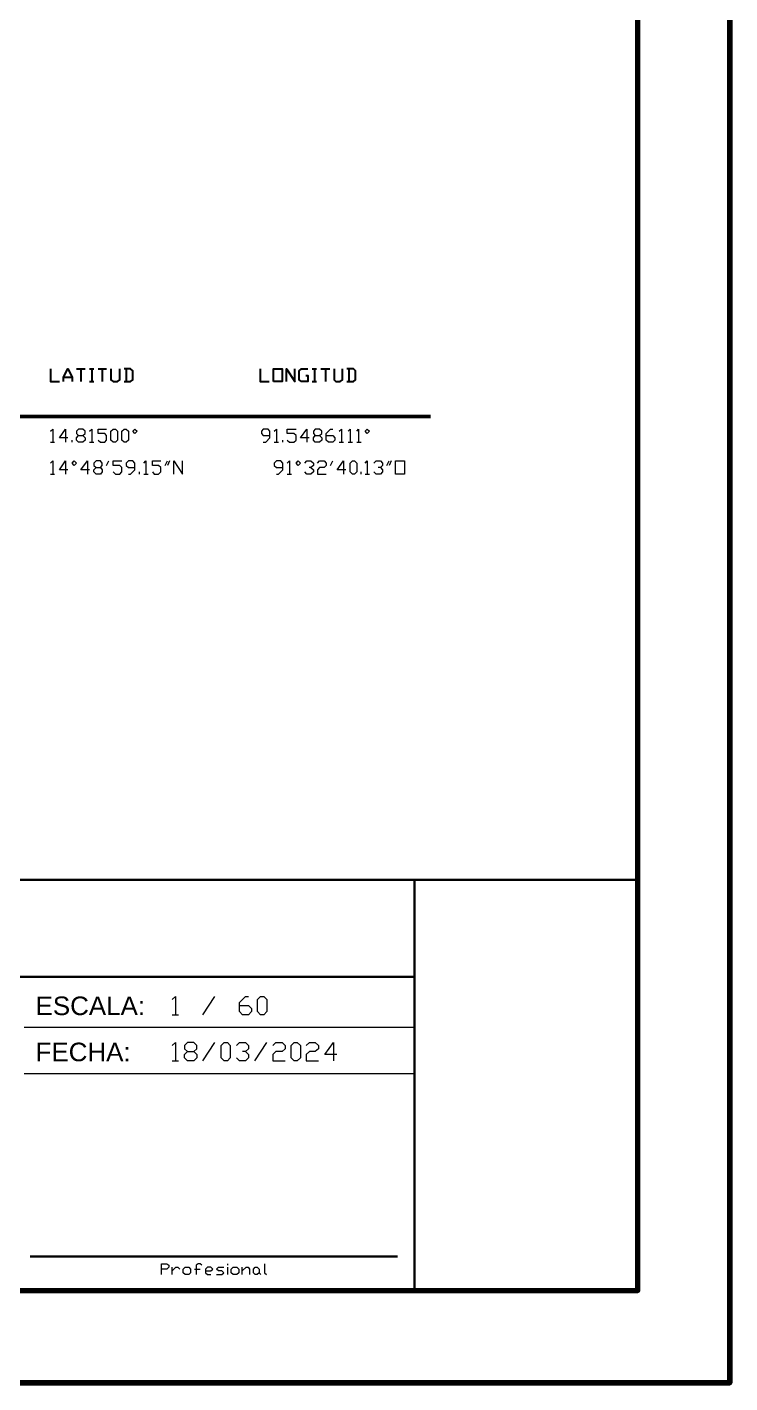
# Model space of a CAD drawing. Header units: millimetres. Extents: x 2405 to 2491, y 1861 to 1993.
# Drawn here: x 2460.9 to 2491.4, y 1861.1 to 1919.9 of the extents above; entities that cross this region are included whole.
import ezdxf

# ---------------------------------------------------------------- set-up
doc = ezdxf.new("R2010")
doc.units = ezdxf.units.MM
for name, color, linetype in [('PDF_0', 7, 'Continuous'), ('PDF_CVL_PUNTO_NUM', 7, 'Continuous'), ('PDF_FORMATO', 7, 'Continuous'), ('PDF_Text', 7, 'Continuous'), ('PDF_TEXTO FIJO', 7, 'Continuous')]:
    doc.layers.add(name, color=color, linetype=linetype)
doc.styles.add('PDF Arial-BoldMT', font='arial.ttf')

msp = doc.modelspace()

# ---------------------------------------------------------------- linework, layer by layer
at = {"layer": 'PDF_0', "lineweight": 70}
for points in [[(2405.031, 1861.128), (2405.031, 1993.083), (2491.408, 1993.083), (2491.408, 1861.128), (2405.031, 1861.128), (2491.408, 1861.128), (2491.408, 1993.083), (2405.031, 1993.083)], [(2417.027, 1989.084), (2417.027, 1865.127), (2487.41, 1865.127), (2487.41, 1989.084)]]:
    msp.add_lwpolyline(points, close=True, dxfattribs=at)
at = {"layer": 'PDF_0', "lineweight": 50}
msp.add_lwpolyline([(2449.236, 1903.029), (2478.43, 1903.029)], dxfattribs=at)
at = {"layer": 'PDF_CVL_PUNTO_NUM', "lineweight": 25}
for points in [[(2461.944, 1905.096), (2461.944, 1904.537), (2462.334, 1904.537)], [(2462.52, 1904.537), (2462.52, 1904.724), (2462.706, 1905.096), (2462.893, 1904.724), (2462.893, 1904.537)], [(2463.079, 1905.096), (2463.452, 1905.096)], [(2463.265, 1905.096), (2463.265, 1904.537)], [(2463.638, 1905.096), (2463.825, 1905.096)], [(2463.74, 1905.096), (2463.74, 1904.537)], [(2464.011, 1905.096), (2464.384, 1905.096)], [(2464.197, 1905.096), (2464.197, 1904.537)], [(2464.57, 1905.096), (2464.57, 1904.622), (2464.672, 1904.537), (2464.858, 1904.537), (2464.96, 1904.622), (2464.96, 1905.096)], [(2465.146, 1904.537), (2465.417, 1904.537), (2465.519, 1904.622), (2465.519, 1905.012), (2465.417, 1905.096), (2465.146, 1905.096)], [(2465.231, 1905.096), (2465.231, 1904.537)], [(2471.042, 1905.096), (2471.042, 1904.537), (2471.432, 1904.537)], [(2472.178, 1904.537), (2472.178, 1905.096), (2472.55, 1904.537), (2472.55, 1905.096)], [(2473.025, 1904.808), (2473.109, 1904.808), (2473.109, 1904.537), (2472.838, 1904.537), (2472.737, 1904.622), (2472.737, 1905.012), (2472.838, 1905.096), (2473.109, 1905.096)], [(2473.296, 1905.096), (2473.482, 1905.096)], [(2473.398, 1905.096), (2473.398, 1904.537)], [(2473.669, 1905.096), (2474.058, 1905.096)], [(2473.872, 1905.096), (2473.872, 1904.537)], [(2474.245, 1905.096), (2474.245, 1904.622), (2474.329, 1904.537), (2474.516, 1904.537), (2474.617, 1904.622), (2474.617, 1905.096)], [(2474.804, 1904.537), (2475.092, 1904.537), (2475.177, 1904.622), (2475.177, 1905.012), (2475.092, 1905.096), (2474.804, 1905.096)], [(2474.889, 1905.096), (2474.889, 1904.537)], [(2462.52, 1904.724), (2462.893, 1904.724)], [(2463.638, 1904.537), (2463.825, 1904.537)], [(2473.296, 1904.537), (2473.482, 1904.537)]]:
    msp.add_lwpolyline(points, dxfattribs=at)
msp.add_lwpolyline([(2471.618, 1904.537), (2471.618, 1905.096), (2471.991, 1905.096), (2471.991, 1904.537)], close=True, dxfattribs=at)
at = {"layer": 'PDF_CVL_PUNTO_NUM', "lineweight": 20}
for points in [[(2461.944, 1902.385), (2462.046, 1902.47), (2462.046, 1901.911)], [(2462.706, 1902.097), (2462.334, 1902.097), (2462.605, 1902.47), (2462.605, 1901.911)], [(2463.35, 1902.199), (2463.452, 1902.097), (2463.452, 1901.996), (2463.35, 1901.911), (2463.164, 1901.911), (2463.079, 1901.996), (2463.079, 1902.097), (2463.164, 1902.199), (2463.35, 1902.199), (2463.452, 1902.284), (2463.452, 1902.385), (2463.35, 1902.47), (2463.164, 1902.47), (2463.079, 1902.385), (2463.079, 1902.284), (2463.164, 1902.199)], [(2463.638, 1902.385), (2463.74, 1902.47), (2463.74, 1901.911)], [(2464.011, 1901.996), (2464.113, 1901.911), (2464.299, 1901.911), (2464.384, 1901.996), (2464.384, 1902.199), (2464.299, 1902.284), (2464.011, 1902.284), (2464.011, 1902.47), (2464.384, 1902.47)], [(2471.178, 1901.911), (2471.28, 1901.911), (2471.466, 1902.097), (2471.466, 1902.385), (2471.381, 1902.47), (2471.178, 1902.47), (2471.093, 1902.385), (2471.093, 1902.284), (2471.178, 1902.199), (2471.466, 1902.199)], [(2471.652, 1902.385), (2471.754, 1902.47), (2471.754, 1901.911)], [(2472.212, 1901.996), (2472.313, 1901.911), (2472.5, 1901.911), (2472.601, 1901.996), (2472.601, 1902.199), (2472.5, 1902.284), (2472.212, 1902.284), (2472.212, 1902.47), (2472.601, 1902.47)], [(2473.16, 1902.097), (2472.788, 1902.097), (2473.059, 1902.47), (2473.059, 1901.911)], [(2473.618, 1902.199), (2473.719, 1902.097), (2473.719, 1901.996), (2473.618, 1901.911), (2473.431, 1901.911), (2473.347, 1901.996), (2473.347, 1902.097), (2473.431, 1902.199), (2473.618, 1902.199), (2473.719, 1902.284), (2473.719, 1902.385), (2473.618, 1902.47), (2473.431, 1902.47), (2473.347, 1902.385), (2473.347, 1902.284), (2473.431, 1902.199)], [(2473.906, 1902.199), (2474.194, 1902.199), (2474.279, 1902.097), (2474.279, 1901.996), (2474.194, 1901.911), (2474.007, 1901.911), (2473.906, 1901.996), (2473.906, 1902.284), (2474.092, 1902.47), (2474.194, 1902.47)], [(2474.465, 1902.385), (2474.567, 1902.47), (2474.567, 1901.911)], [(2474.855, 1902.385), (2474.939, 1902.47), (2474.939, 1901.911)], [(2475.227, 1902.385), (2475.312, 1902.47), (2475.312, 1901.911)], [(2461.944, 1901.911), (2462.13, 1901.911)], [(2462.893, 1901.911), (2462.893, 1901.996)], [(2463.638, 1901.911), (2463.825, 1901.911)], [(2471.652, 1901.911), (2471.839, 1901.911)], [(2472.025, 1901.911), (2472.025, 1901.996)], [(2474.465, 1901.911), (2474.651, 1901.911)], [(2474.855, 1901.911), (2475.041, 1901.911)], [(2475.227, 1901.911), (2475.414, 1901.911)], [(2461.944, 1900.996), (2462.046, 1901.098), (2462.046, 1900.522)], [(2462.706, 1900.708), (2462.334, 1900.708), (2462.605, 1901.098), (2462.605, 1900.522)], [(2463.638, 1900.708), (2463.265, 1900.708), (2463.553, 1901.098), (2463.553, 1900.522)], [(2464.113, 1900.81), (2464.197, 1900.708), (2464.197, 1900.623), (2464.113, 1900.522), (2463.926, 1900.522), (2463.825, 1900.623), (2463.825, 1900.708), (2463.926, 1900.81), (2464.113, 1900.81), (2464.197, 1900.894), (2464.197, 1900.996), (2464.113, 1901.098), (2463.926, 1901.098), (2463.825, 1900.996), (2463.825, 1900.894), (2463.926, 1900.81)], [(2464.384, 1900.894), (2464.485, 1901.098)], [(2464.672, 1900.623), (2464.773, 1900.522), (2464.96, 1900.522), (2465.044, 1900.623), (2465.044, 1900.81), (2464.96, 1900.894), (2464.672, 1900.894), (2464.672, 1901.098), (2465.044, 1901.098)], [(2465.333, 1900.522), (2465.417, 1900.522), (2465.604, 1900.708), (2465.604, 1900.996), (2465.519, 1901.098), (2465.333, 1901.098), (2465.231, 1900.996), (2465.231, 1900.894), (2465.333, 1900.81), (2465.604, 1900.81)], [(2465.993, 1900.996), (2466.078, 1901.098), (2466.078, 1900.522)], [(2466.366, 1900.623), (2466.451, 1900.522), (2466.637, 1900.522), (2466.739, 1900.623), (2466.739, 1900.81), (2466.637, 1900.894), (2466.366, 1900.894), (2466.366, 1901.098), (2466.739, 1901.098)], [(2466.925, 1900.894), (2467.027, 1901.098)], [(2467.112, 1901.098), (2467.027, 1900.894)], [(2467.298, 1900.522), (2467.298, 1901.098), (2467.671, 1900.522), (2467.671, 1901.098)], [(2471.754, 1900.522), (2471.839, 1900.522), (2472.025, 1900.708), (2472.025, 1900.996), (2471.94, 1901.098), (2471.754, 1901.098), (2471.652, 1900.996), (2471.652, 1900.894), (2471.754, 1900.81), (2472.025, 1900.81)], [(2472.212, 1900.996), (2472.313, 1901.098), (2472.313, 1900.522)], [(2472.974, 1900.996), (2473.059, 1901.098), (2473.245, 1901.098), (2473.347, 1900.996), (2473.347, 1900.894), (2473.245, 1900.81), (2473.16, 1900.81)], [(2473.533, 1900.996), (2473.618, 1901.098), (2473.821, 1901.098), (2473.906, 1900.996), (2473.906, 1900.894), (2473.821, 1900.81), (2473.618, 1900.81), (2473.533, 1900.708), (2473.533, 1900.522), (2473.906, 1900.522)], [(2474.092, 1900.894), (2474.194, 1901.098)], [(2474.753, 1900.708), (2474.38, 1900.708), (2474.651, 1901.098), (2474.651, 1900.522)], [(2475.6, 1900.996), (2475.685, 1901.098), (2475.685, 1900.522)], [(2475.973, 1900.996), (2476.075, 1901.098), (2476.261, 1901.098), (2476.346, 1900.996), (2476.346, 1900.894), (2476.261, 1900.81), (2476.159, 1900.81)], [(2476.532, 1900.894), (2476.634, 1901.098)], [(2476.718, 1901.098), (2476.634, 1900.894)], [(2461.944, 1900.522), (2462.13, 1900.522)], [(2465.807, 1900.522), (2465.807, 1900.623)], [(2465.993, 1900.522), (2466.18, 1900.522)], [(2472.212, 1900.522), (2472.398, 1900.522)], [(2473.245, 1900.81), (2473.347, 1900.708), (2473.347, 1900.623), (2473.245, 1900.522), (2473.059, 1900.522), (2472.974, 1900.623)], [(2475.414, 1900.522), (2475.414, 1900.623)], [(2475.6, 1900.522), (2475.787, 1900.522)], [(2476.261, 1900.81), (2476.346, 1900.708), (2476.346, 1900.623), (2476.261, 1900.522), (2476.075, 1900.522), (2475.973, 1900.623)]]:
    msp.add_lwpolyline(points, dxfattribs=at)
for points in [[(2464.672, 1901.911), (2464.57, 1901.996), (2464.57, 1902.385), (2464.672, 1902.47), (2464.773, 1902.47), (2464.858, 1902.385), (2464.858, 1901.996), (2464.773, 1901.911)], [(2465.146, 1901.911), (2465.044, 1901.996), (2465.044, 1902.385), (2465.146, 1902.47), (2465.231, 1902.47), (2465.333, 1902.385), (2465.333, 1901.996), (2465.231, 1901.911)], [(2465.519, 1902.385), (2465.604, 1902.47), (2465.705, 1902.385), (2465.604, 1902.284)], [(2475.6, 1902.385), (2475.685, 1902.47), (2475.787, 1902.385), (2475.685, 1902.284)], [(2462.893, 1900.996), (2462.977, 1901.098), (2463.079, 1900.996), (2462.977, 1900.894)], [(2472.601, 1900.996), (2472.686, 1901.098), (2472.788, 1900.996), (2472.686, 1900.894)], [(2475.041, 1900.522), (2474.939, 1900.623), (2474.939, 1900.996), (2475.041, 1901.098), (2475.126, 1901.098), (2475.227, 1900.996), (2475.227, 1900.623), (2475.126, 1900.522)], [(2476.905, 1900.522), (2476.905, 1901.098), (2477.294, 1901.098), (2477.294, 1900.522)]]:
    msp.add_lwpolyline(points, close=True, dxfattribs=at)
at = {"layer": 'PDF_FORMATO', "lineweight": 30}
for points in [[(2417.027, 1882.934), (2487.41, 1882.934)], [(2477.735, 1882.934), (2477.735, 1865.144)], [(2417.027, 1878.733), (2477.735, 1878.733)], [(2461.063, 1866.601), (2476.99, 1866.601)]]:
    msp.add_lwpolyline(points, dxfattribs=at)
at = {"layer": 'PDF_FORMATO', "lineweight": 20}
for points in [[(2460.809, 1876.547), (2477.735, 1876.547)], [(2460.809, 1874.548), (2477.735, 1874.548)]]:
    msp.add_lwpolyline(points, dxfattribs=at)
at = {"layer": 'PDF_TEXTO FIJO', "lineweight": 9}
for points in [[(2467.23, 1877.75), (2467.366, 1877.885), (2467.366, 1877.089)], [(2468.552, 1877.089), (2469.077, 1877.885)], [(2470.144, 1877.496), (2470.534, 1877.496), (2470.67, 1877.36), (2470.67, 1877.225), (2470.534, 1877.089), (2470.28, 1877.089), (2470.144, 1877.225), (2470.144, 1877.614), (2470.399, 1877.885), (2470.534, 1877.885)], [(2467.23, 1877.089), (2467.501, 1877.089)], [(2467.23, 1875.751), (2467.366, 1875.886), (2467.366, 1875.09)], [(2468.162, 1875.496), (2468.298, 1875.361), (2468.298, 1875.225), (2468.162, 1875.09), (2467.891, 1875.09), (2467.755, 1875.225), (2467.755, 1875.361), (2467.891, 1875.496), (2468.162, 1875.496), (2468.298, 1875.615), (2468.298, 1875.751), (2468.162, 1875.886), (2467.891, 1875.886), (2467.755, 1875.751), (2467.755, 1875.615), (2467.891, 1875.496)], [(2468.552, 1875.09), (2469.077, 1875.886)], [(2470.009, 1875.751), (2470.144, 1875.886), (2470.399, 1875.886), (2470.534, 1875.751), (2470.534, 1875.615), (2470.399, 1875.496), (2470.28, 1875.496)], [(2470.805, 1875.09), (2471.33, 1875.886)], [(2471.585, 1875.751), (2471.72, 1875.886), (2471.991, 1875.886), (2472.127, 1875.751), (2472.127, 1875.615), (2471.991, 1875.496), (2471.72, 1875.496), (2471.585, 1875.361), (2471.585, 1875.09), (2472.127, 1875.09)], [(2473.042, 1875.751), (2473.177, 1875.886), (2473.431, 1875.886), (2473.567, 1875.751), (2473.567, 1875.615), (2473.431, 1875.496), (2473.177, 1875.496), (2473.042, 1875.361), (2473.042, 1875.09), (2473.567, 1875.09)], [(2474.363, 1875.361), (2473.838, 1875.361), (2474.228, 1875.886), (2474.228, 1875.09)], [(2467.23, 1875.09), (2467.501, 1875.09)], [(2470.399, 1875.496), (2470.534, 1875.361), (2470.534, 1875.225), (2470.399, 1875.09), (2470.144, 1875.09), (2470.009, 1875.225)], [(2466.756, 1865.822), (2466.756, 1866.296), (2466.993, 1866.296), (2467.078, 1866.228), (2467.078, 1866.144), (2466.993, 1866.059), (2466.756, 1866.059)], [(2468.518, 1866.228), (2468.433, 1866.296), (2468.348, 1866.296), (2468.264, 1866.228), (2468.264, 1865.822)], [(2469.636, 1866.228), (2469.636, 1866.296)], [(2471.229, 1866.296), (2471.229, 1865.906), (2471.314, 1865.822)], [(2467.23, 1865.822), (2467.23, 1866.144)], [(2467.23, 1865.991), (2467.383, 1866.144), (2467.467, 1866.144), (2467.552, 1866.059)], [(2468.196, 1866.059), (2468.433, 1866.059)], [(2468.67, 1865.991), (2468.908, 1865.991), (2468.992, 1866.059), (2468.908, 1866.144), (2468.755, 1866.144), (2468.67, 1866.059), (2468.67, 1865.906), (2468.755, 1865.822), (2468.908, 1865.822)], [(2469.145, 1865.822), (2469.382, 1865.822), (2469.467, 1865.906), (2469.382, 1865.991), (2469.229, 1865.991), (2469.145, 1866.059), (2469.229, 1866.144), (2469.467, 1866.144)], [(2469.636, 1865.822), (2469.636, 1866.144)], [(2470.263, 1865.822), (2470.263, 1866.144)], [(2470.263, 1865.991), (2470.432, 1866.144), (2470.517, 1866.144), (2470.585, 1866.059), (2470.585, 1865.822)], [(2470.992, 1865.906), (2471.076, 1865.822)]]:
    msp.add_lwpolyline(points, dxfattribs=at)
for points in [[(2471.059, 1877.089), (2470.924, 1877.225), (2470.924, 1877.75), (2471.059, 1877.885), (2471.195, 1877.885), (2471.33, 1877.75), (2471.33, 1877.225), (2471.195, 1877.089)], [(2469.484, 1875.09), (2469.348, 1875.225), (2469.348, 1875.751), (2469.484, 1875.886), (2469.619, 1875.886), (2469.738, 1875.751), (2469.738, 1875.225), (2469.619, 1875.09)], [(2472.516, 1875.09), (2472.381, 1875.225), (2472.381, 1875.751), (2472.516, 1875.886), (2472.652, 1875.886), (2472.788, 1875.751), (2472.788, 1875.225), (2472.652, 1875.09)], [(2467.942, 1865.822), (2467.789, 1865.822), (2467.705, 1865.906), (2467.705, 1866.059), (2467.789, 1866.144), (2467.942, 1866.144), (2468.027, 1866.059), (2468.027, 1865.906)], [(2470.026, 1865.822), (2469.873, 1865.822), (2469.789, 1865.906), (2469.789, 1866.059), (2469.873, 1866.144), (2470.026, 1866.144), (2470.111, 1866.059), (2470.111, 1865.906)], [(2470.907, 1865.822), (2470.822, 1865.822), (2470.754, 1865.906), (2470.754, 1866.059), (2470.822, 1866.144), (2470.907, 1866.144), (2470.992, 1866.059), (2470.992, 1865.906)]]:
    msp.add_lwpolyline(points, close=True, dxfattribs=at)

# ---------------------------------------------------------------- texts
at = {"layer": 'PDF_Text', "char_height": 0.8048, "attachment_point": 4, "style": 'PDF Arial-BoldMT'}
for s, insert in [('ESCALA:', (2461.302, 1877.47)), ('FECHA:', (2461.302, 1875.47))]:
    msp.add_mtext(s, dxfattribs=dict(at, insert=insert))

doc.saveas('drawing.dxf')
